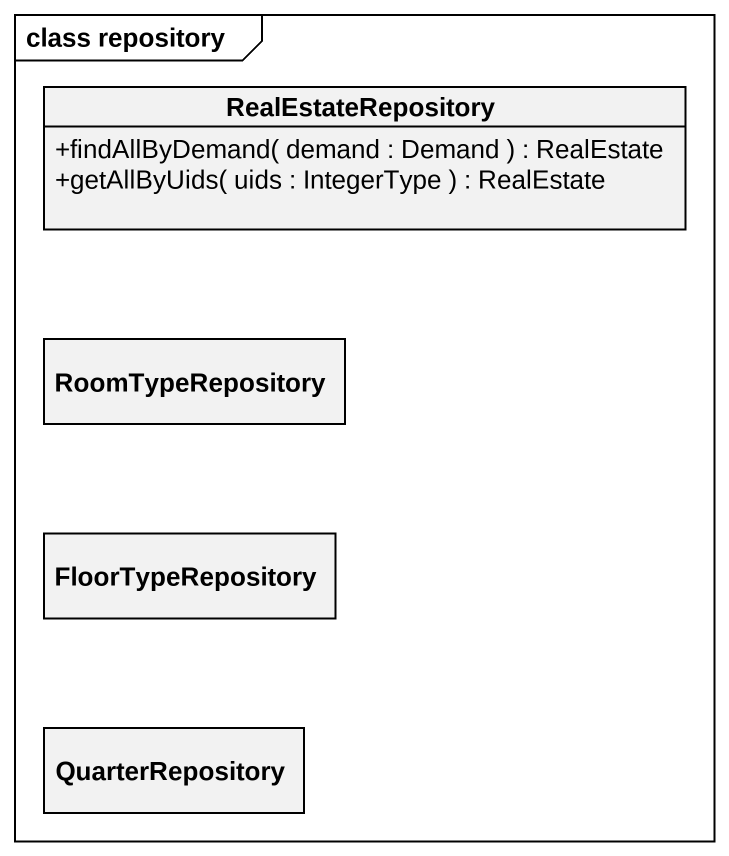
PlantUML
@startuml
mainframe class repository
hide circle
hide empty members
skinparam classAttributeIconSize 0
class RealEstateRepository {
  +findAllByDemand( demand : Demand ) : RealEstate
  +getAllByUids( uids : IntegerType ) : RealEstate
}
class RoomTypeRepository
class FloorTypeRepository
class QuarterRepository
@enduml
